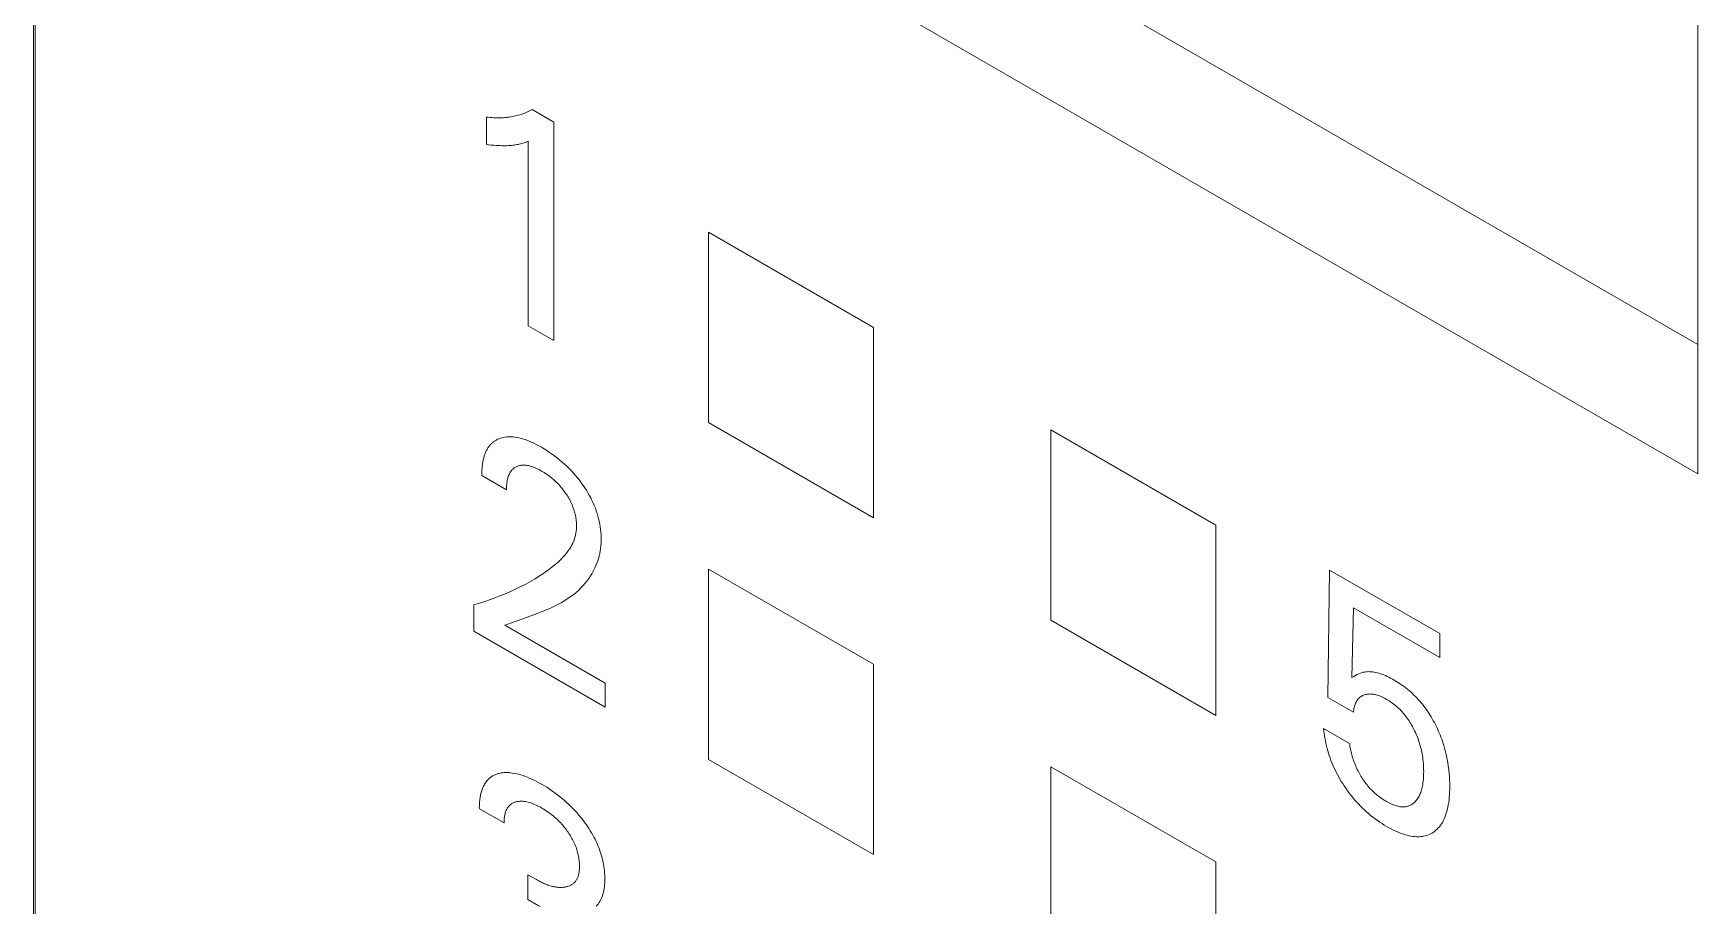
# Model space of a CAD drawing. Header units: inches. Extents: x 67248 to 85686, y -40174 to -31152.
# Drawn here: x 82492.6 to 82502.62, y -33424.01 to -33418.76 of the extents above; entities that cross this region are included whole.
import ezdxf

# ---------------------------------------------------------------- set-up
doc = ezdxf.new("R2010")
doc.units = ezdxf.units.IN
doc.header["$MEASUREMENT"] = 0

# ---------------------------------------------------------------- blocks, each defined once
blk = doc.blocks.new('ET200S')
at = {"lineweight": 0}
for p, q in [((97.9268, 18.8534), (97.9268, -46.6301)), ((97.9374, -46.5611), (97.9374, 18.9224)), ((107.2071, 0.0332), (107.2071, -39.1589)), ((99.2709, -33.8565), (107.2071, -38.4384)), ((107.2071, -39.1589), (99.0046, -34.4233)), ((100.4542, -37.323), (100.4542, -37.1702)), ((100.4636, -37.1713), (100.4542, -37.1702)), ((100.473, -37.1723), (100.4636, -37.1713)), ((100.4823, -37.1731), (100.473, -37.1723)), ((100.4916, -37.1737), (100.4823, -37.1731)), ((100.5008, -37.1741), (100.4916, -37.1737)), ((100.51, -37.1744), (100.5008, -37.1741)), ((100.519, -37.1745), (100.51, -37.1744)), ((100.5281, -37.1744), (100.519, -37.1745)), ((100.537, -37.1741), (100.5281, -37.1744)), ((100.5459, -37.1737), (100.537, -37.1741)), ((100.5547, -37.173), (100.5459, -37.1737)), ((100.5634, -37.1723), (100.5547, -37.173)), ((100.5721, -37.1713), (100.5634, -37.1723)), ((100.5807, -37.1702), (100.5721, -37.1713)), ((100.5892, -37.1689), (100.5807, -37.1702)), ((100.5976, -37.1674), (100.5892, -37.1689)), ((100.606, -37.1657), (100.5976, -37.1674)), ((100.6143, -37.1639), (100.606, -37.1657)), ((100.6225, -37.1619), (100.6143, -37.1639)), ((100.6306, -37.1598), (100.6225, -37.1619)), ((100.6388, -37.1574), (100.6306, -37.1598)), ((100.6469, -37.1549), (100.6388, -37.1574)), ((100.6548, -37.1522), (100.6469, -37.1549)), ((100.6627, -37.1493), (100.6548, -37.1522)), ((100.6706, -37.1463), (100.6627, -37.1493)), ((100.6783, -37.1431), (100.6706, -37.1463)), ((100.6859, -37.1397), (100.6783, -37.1431)), ((100.6935, -37.1361), (100.6859, -37.1397)), ((100.7009, -37.1324), (100.6935, -37.1361)), ((100.7083, -37.1285), (100.7009, -37.1324)), ((100.7083, -37.1285), (100.8286, -37.198)), ((100.8286, -37.198), (100.8286, -38.4158)), ((100.6752, -37.3093), (100.6865, -37.3052)), ((100.6865, -38.3338), (100.6865, -37.3052)), ((100.4542, -37.323), (100.4673, -37.3245)), ((100.4673, -37.3245), (100.4804, -37.3259)), ((100.4804, -37.3259), (100.4935, -37.3272)), ((100.4935, -37.3272), (100.5065, -37.3282)), ((100.5065, -37.3282), (100.5194, -37.329)), ((100.5194, -37.329), (100.5289, -37.3295)), ((100.5289, -37.3295), (100.5383, -37.3298)), ((100.5383, -37.3298), (100.5477, -37.3299)), ((100.5477, -37.3299), (100.557, -37.3299)), ((100.557, -37.3299), (100.5663, -37.3297)), ((100.5663, -37.3297), (100.5755, -37.3293)), ((100.5755, -37.3293), (100.5835, -37.3288)), ((100.5835, -37.3288), (100.5915, -37.3282)), ((100.5915, -37.3282), (100.5994, -37.3273)), ((100.5994, -37.3273), (100.6072, -37.3263)), ((100.6072, -37.3263), (100.6149, -37.3252)), ((100.6149, -37.3252), (100.6226, -37.3238)), ((100.6226, -37.3238), (100.6293, -37.3225)), ((100.6293, -37.3225), (100.6359, -37.321)), ((100.6359, -37.321), (100.6424, -37.3194)), ((100.6424, -37.3194), (100.6496, -37.3175)), ((100.6496, -37.3175), (100.6567, -37.3154)), ((100.6567, -37.3154), (100.6637, -37.3132)), ((100.6637, -37.3132), (100.6752, -37.3093)), ((102.6109, -38.3425), (101.6917, -37.8118)), ((101.6917, -37.8118), (101.6917, -38.8732)), ((100.8286, -38.4158), (100.6865, -38.3338)), ((102.6109, -39.404), (102.6109, -38.3425)), ((101.6917, -38.8732), (102.6109, -39.404)), ((100.4976, -38.9768), (100.4942, -38.9792)), ((100.5011, -38.9745), (100.4976, -38.9768)), ((100.5047, -38.9723), (100.5011, -38.9745)), ((100.5083, -38.9702), (100.5047, -38.9723)), ((100.5119, -38.9683), (100.5083, -38.9702)), ((100.5157, -38.9664), (100.5119, -38.9683)), ((100.5195, -38.9647), (100.5157, -38.9664)), ((100.5233, -38.9631), (100.5195, -38.9647)), ((100.5336, -38.9594), (100.5233, -38.9631)), ((100.5442, -38.9564), (100.5336, -38.9594)), ((100.5551, -38.9543), (100.5442, -38.9564)), ((100.5664, -38.9528), (100.5551, -38.9543)), ((100.5779, -38.9522), (100.5664, -38.9528)), ((100.5897, -38.9522), (100.5779, -38.9522)), ((100.6024, -38.953), (100.5897, -38.9522)), ((100.6153, -38.9547), (100.6024, -38.953)), ((100.6284, -38.957), (100.6153, -38.9547)), ((100.6417, -38.9601), (100.6284, -38.957)), ((100.6551, -38.9639), (100.6417, -38.9601)), ((100.6687, -38.9683), (100.6551, -38.9639)), ((100.6838, -38.9738), (100.6687, -38.9683)), ((100.6989, -38.9801), (100.6838, -38.9738)), ((104.5201, -39.4448), (103.6009, -38.914)), ((103.6009, -38.914), (103.6009, -39.9755)), ((100.4393, -39.0658), (100.4378, -39.0711)), ((100.4408, -39.0606), (100.4393, -39.0658)), ((100.4424, -39.0555), (100.4408, -39.0606)), ((100.4442, -39.0505), (100.4424, -39.0555)), ((100.446, -39.0456), (100.4442, -39.0505)), ((100.4479, -39.0408), (100.446, -39.0456)), ((100.45, -39.0361), (100.4479, -39.0408)), ((100.4521, -39.0316), (100.45, -39.0361)), ((100.4543, -39.0271), (100.4521, -39.0316)), ((100.4567, -39.0227), (100.4543, -39.0271)), ((100.4591, -39.0185), (100.4567, -39.0227)), ((100.4616, -39.0144), (100.4591, -39.0185)), ((100.4643, -39.0104), (100.4616, -39.0144)), ((100.467, -39.0065), (100.4643, -39.0104)), ((100.4699, -39.0028), (100.467, -39.0065)), ((100.4726, -38.9994), (100.4699, -39.0028)), ((100.4755, -38.9962), (100.4726, -38.9994)), ((100.4784, -38.9931), (100.4755, -38.9962)), ((100.4814, -38.9901), (100.4784, -38.9931)), ((100.4845, -38.9872), (100.4814, -38.9901)), ((100.4877, -38.9844), (100.4845, -38.9872)), ((100.4909, -38.9818), (100.4877, -38.9844)), ((100.4942, -38.9792), (100.4909, -38.9818)), ((100.7142, -38.987), (100.6989, -38.9801)), ((100.7295, -38.9946), (100.7142, -38.987)), ((100.7448, -39.0026), (100.7295, -38.9946)), ((100.7601, -39.0112), (100.7448, -39.0026)), ((100.7751, -39.0201), (100.7601, -39.0112)), ((100.79, -39.0294), (100.7751, -39.0201)), ((100.8049, -39.0391), (100.79, -39.0294)), ((100.8198, -39.0494), (100.8049, -39.0391)), ((100.8346, -39.0602), (100.8198, -39.0494)), ((100.8494, -39.0715), (100.8346, -39.0602)), ((100.4272, -39.1542), (100.4271, -39.161)), ((100.4271, -39.161), (100.4271, -39.1679)), ((100.4273, -39.1474), (100.4272, -39.1542)), ((100.4276, -39.1407), (100.4273, -39.1474)), ((100.428, -39.134), (100.4276, -39.1407)), ((100.4285, -39.1273), (100.428, -39.134)), ((100.4291, -39.1208), (100.4285, -39.1273)), ((100.4298, -39.1143), (100.4291, -39.1208)), ((100.4306, -39.1079), (100.4298, -39.1143)), ((100.4315, -39.1015), (100.4306, -39.1079)), ((100.4326, -39.0952), (100.4315, -39.1015)), ((100.4337, -39.0891), (100.4326, -39.0952)), ((100.435, -39.083), (100.4337, -39.0891)), ((100.4363, -39.077), (100.435, -39.083)), ((100.4378, -39.0711), (100.4363, -39.077)), ((100.579, -39.163), (100.5811, -39.1584)), ((100.5811, -39.1584), (100.5835, -39.154)), ((100.5835, -39.154), (100.5859, -39.1498)), ((100.5859, -39.1498), (100.5886, -39.1458)), ((100.5886, -39.1458), (100.5913, -39.142)), ((100.5913, -39.142), (100.5942, -39.1385)), ((100.5942, -39.1385), (100.5972, -39.1352)), ((100.5972, -39.1352), (100.6004, -39.1321)), ((100.6004, -39.1321), (100.6038, -39.1291)), ((100.6038, -39.1291), (100.6072, -39.1264)), ((100.6072, -39.1264), (100.6108, -39.1239)), ((100.6108, -39.1239), (100.6146, -39.1216)), ((100.6146, -39.1216), (100.6184, -39.1195)), ((100.6184, -39.1195), (100.6229, -39.1174)), ((100.6229, -39.1174), (100.6276, -39.1155)), ((100.6276, -39.1155), (100.6324, -39.1139)), ((100.6324, -39.1139), (100.6373, -39.1126)), ((100.6373, -39.1126), (100.6423, -39.1116)), ((100.6423, -39.1116), (100.6474, -39.1108)), ((100.6474, -39.1108), (100.6527, -39.1103)), ((100.6527, -39.1103), (100.6581, -39.1101)), ((100.6581, -39.1101), (100.6637, -39.1101)), ((100.6637, -39.1101), (100.6694, -39.1105)), ((100.6694, -39.1105), (100.6752, -39.1111)), ((100.6752, -39.1111), (100.6811, -39.1119)), ((100.6811, -39.1119), (100.6871, -39.1131)), ((100.6871, -39.1131), (100.6931, -39.1145)), ((100.6931, -39.1145), (100.6992, -39.1161)), ((100.6992, -39.1161), (100.7053, -39.118)), ((100.7053, -39.118), (100.7121, -39.1203)), ((100.7121, -39.1203), (100.7189, -39.1229)), ((100.7189, -39.1229), (100.7257, -39.1257)), ((100.7257, -39.1257), (100.7325, -39.1288)), ((100.7325, -39.1288), (100.7394, -39.1321)), ((100.7394, -39.1321), (100.7463, -39.1356)), ((100.7463, -39.1356), (100.7532, -39.1393)), ((100.7532, -39.1393), (100.7601, -39.1432)), ((100.7601, -39.1432), (100.7678, -39.1477)), ((100.7678, -39.1477), (100.7755, -39.1524)), ((100.7755, -39.1524), (100.7831, -39.1574)), ((100.7831, -39.1574), (100.7908, -39.1625)), ((100.7908, -39.1625), (100.7984, -39.168)), ((100.8626, -39.0821), (100.8494, -39.0715)), ((100.8757, -39.0932), (100.8626, -39.0821)), ((100.8888, -39.1047), (100.8757, -39.0932)), ((100.9016, -39.1168), (100.8888, -39.1047)), ((100.9143, -39.1292), (100.9016, -39.1168)), ((100.9268, -39.1422), (100.9143, -39.1292)), ((100.9384, -39.1548), (100.9268, -39.1422)), ((100.9497, -39.1678), (100.9384, -39.1548)), ((100.5647, -39.2473), (100.4271, -39.1679)), ((100.5647, -39.2396), (100.5649, -39.2319)), ((100.5647, -39.2473), (100.5647, -39.2396)), ((100.5649, -39.2319), (100.5654, -39.2243)), ((100.5654, -39.2243), (100.566, -39.2168)), ((100.566, -39.2168), (100.5668, -39.2094)), ((100.5668, -39.2094), (100.5679, -39.2023)), ((100.5679, -39.2023), (100.5692, -39.1952)), ((100.5692, -39.1952), (100.5706, -39.1884)), ((100.5706, -39.1884), (100.572, -39.183)), ((100.572, -39.183), (100.5735, -39.1778)), ((100.5735, -39.1778), (100.5752, -39.1727)), ((100.5752, -39.1727), (100.577, -39.1678)), ((100.577, -39.1678), (100.579, -39.163)), ((100.7984, -39.168), (100.806, -39.1736)), ((100.806, -39.1736), (100.8136, -39.1795)), ((100.8136, -39.1795), (100.8195, -39.1843)), ((100.8195, -39.1843), (100.8254, -39.1893)), ((100.8254, -39.1893), (100.8312, -39.1945)), ((100.8312, -39.1945), (100.8371, -39.1998)), ((100.8371, -39.1998), (100.8428, -39.2052)), ((100.8428, -39.2052), (100.8485, -39.2109)), ((100.8485, -39.2109), (100.8541, -39.2167)), ((100.8541, -39.2167), (100.8597, -39.2226)), ((100.8597, -39.2226), (100.8648, -39.2284)), ((100.8648, -39.2284), (100.8699, -39.2343)), ((100.8699, -39.2343), (100.8749, -39.2404)), ((100.8749, -39.2404), (100.8798, -39.2465)), ((100.8798, -39.2465), (100.8846, -39.2528)), ((100.8846, -39.2528), (100.8893, -39.2593)), ((100.9608, -39.1811), (100.9497, -39.1678)), ((100.9716, -39.1949), (100.9608, -39.1811)), ((100.9821, -39.209), (100.9716, -39.1949)), ((100.9924, -39.2235), (100.9821, -39.209)), ((101.0014, -39.2369), (100.9924, -39.2235)), ((101.0102, -39.2505), (101.0014, -39.2369)), ((101.0186, -39.2644), (101.0102, -39.2505)), ((100.8893, -39.2593), (100.8939, -39.2658)), ((100.8939, -39.2658), (100.8984, -39.2725)), ((100.8984, -39.2725), (100.9025, -39.2787)), ((100.9025, -39.2787), (100.9064, -39.285)), ((100.9064, -39.285), (100.9102, -39.2914)), ((100.9102, -39.2914), (100.9139, -39.2979)), ((100.9139, -39.2979), (100.9174, -39.3044)), ((100.9174, -39.3044), (100.9209, -39.311)), ((100.9209, -39.311), (100.9241, -39.3176)), ((100.9241, -39.3176), (100.9272, -39.3243)), ((100.9272, -39.3243), (100.9302, -39.331)), ((100.9302, -39.331), (100.933, -39.3378)), ((100.933, -39.3378), (100.9356, -39.3446)), ((100.9356, -39.3446), (100.938, -39.3514)), ((101.0267, -39.2785), (101.0186, -39.2644)), ((101.0343, -39.2927), (101.0267, -39.2785)), ((101.0416, -39.3072), (101.0343, -39.2927)), ((101.0484, -39.3217), (101.0416, -39.3072)), ((101.0546, -39.3362), (101.0484, -39.3217)), ((101.0603, -39.3507), (101.0546, -39.3362)), ((100.938, -39.3514), (100.9403, -39.3582)), ((100.9403, -39.3582), (100.9424, -39.365)), ((100.9424, -39.365), (100.9443, -39.3718)), ((100.9443, -39.3718), (100.9461, -39.3786)), ((100.9461, -39.3786), (100.9477, -39.3854)), ((100.9477, -39.3854), (100.9492, -39.3921)), ((100.9492, -39.3921), (100.9507, -39.3995)), ((100.9507, -39.3995), (100.9519, -39.4068)), ((100.9519, -39.4068), (100.953, -39.414)), ((100.953, -39.414), (100.9539, -39.4212)), ((100.9539, -39.4212), (100.9546, -39.4283)), ((100.9546, -39.4283), (100.9551, -39.4353)), ((100.9551, -39.4353), (100.9555, -39.4422)), ((101.0656, -39.3652), (101.0603, -39.3507)), ((101.0704, -39.3798), (101.0656, -39.3652)), ((101.0747, -39.3944), (101.0704, -39.3798)), ((101.0785, -39.4089), (101.0747, -39.3944)), ((101.0819, -39.4233), (101.0785, -39.4089)), ((101.0851, -39.4389), (101.0819, -39.4233)), ((101.0877, -39.4543), (101.0851, -39.4389)), ((100.9415, -39.5281), (100.9379, -39.5372)), ((100.9448, -39.5188), (100.9415, -39.5281)), ((100.9477, -39.5091), (100.9448, -39.5188)), ((100.9502, -39.4991), (100.9477, -39.5091)), ((100.9523, -39.4888), (100.9502, -39.4991)), ((100.9539, -39.4781), (100.9523, -39.4888)), ((100.955, -39.467), (100.9539, -39.4781)), ((100.9556, -39.4556), (100.955, -39.467)), ((100.9555, -39.4422), (100.9556, -39.449)), ((100.9556, -39.449), (100.9556, -39.4556)), ((101.0899, -39.4695), (101.0877, -39.4543)), ((101.0914, -39.4846), (101.0899, -39.4695)), ((101.0925, -39.4994), (101.0914, -39.4846)), ((101.0931, -39.5139), (101.0925, -39.4994)), ((101.0926, -39.5441), (101.0931, -39.5281)), ((101.0931, -39.5281), (101.0931, -39.5139)), ((104.5201, -40.5062), (104.5201, -39.4448)), ((100.8813, -39.6224), (100.872, -39.6321)), ((100.8904, -39.6123), (100.8813, -39.6224)), ((100.8991, -39.6018), (100.8904, -39.6123)), ((100.9074, -39.5908), (100.8991, -39.6018)), ((100.9154, -39.5793), (100.9074, -39.5908)), ((100.9228, -39.5672), (100.9154, -39.5793)), ((100.9298, -39.5544), (100.9228, -39.5672)), ((100.934, -39.5459), (100.9298, -39.5544)), ((100.9379, -39.5372), (100.934, -39.5459)), ((101.0777, -39.6316), (101.0814, -39.6179)), ((101.0814, -39.6179), (101.0847, -39.6039)), ((101.0847, -39.6039), (101.0875, -39.5895)), ((101.0875, -39.5895), (101.0898, -39.5748)), ((101.0898, -39.5748), (101.0915, -39.5596)), ((101.0915, -39.5596), (101.0926, -39.5441)), ((100.7812, -39.707), (100.7624, -39.7198)), ((100.7996, -39.6938), (100.7812, -39.707)), ((100.8177, -39.68), (100.7996, -39.6938)), ((100.8354, -39.6656), (100.8177, -39.68)), ((100.8527, -39.6505), (100.8354, -39.6656)), ((100.8624, -39.6414), (100.8527, -39.6505)), ((100.872, -39.6321), (100.8624, -39.6414)), ((101.0335, -39.7275), (101.0401, -39.7167)), ((101.0401, -39.7167), (101.0465, -39.7056)), ((101.0465, -39.7056), (101.0526, -39.6942)), ((101.0526, -39.6942), (101.0583, -39.6824)), ((101.0583, -39.6824), (101.0637, -39.6702)), ((101.0637, -39.6702), (101.0688, -39.6577)), ((101.0688, -39.6577), (101.0734, -39.6448)), ((101.0734, -39.6448), (101.0777, -39.6316)), ((102.6109, -40.2205), (101.6917, -39.6897)), ((101.6917, -39.6897), (101.6917, -40.7512)), ((105.1452, -40.4062), (105.1542, -39.6953)), ((105.1542, -39.6953), (105.7684, -40.0499)), ((100.6187, -39.8002), (100.5908, -39.8132)), ((100.6455, -39.787), (100.6187, -39.8002)), ((100.672, -39.7732), (100.6455, -39.787)), ((100.6982, -39.7588), (100.672, -39.7732)), ((100.724, -39.7438), (100.6982, -39.7588)), ((100.7433, -39.732), (100.724, -39.7438)), ((100.7624, -39.7198), (100.7433, -39.732)), ((100.9529, -39.8198), (100.9657, -39.8085)), ((100.9657, -39.8085), (100.9781, -39.7965)), ((100.9781, -39.7965), (100.9901, -39.784)), ((100.9901, -39.784), (101.0016, -39.7709)), ((101.0016, -39.7709), (101.0127, -39.7571)), ((101.0127, -39.7571), (101.0233, -39.7426)), ((101.0233, -39.7426), (101.0335, -39.7275)), ((100.4143, -39.8806), (100.3835, -39.8901)), ((100.3835, -40.0368), (100.3835, -39.8901)), ((100.4449, -39.8706), (100.4143, -39.8806)), ((100.4752, -39.8601), (100.4449, -39.8706)), ((100.5052, -39.849), (100.4752, -39.8601)), ((100.534, -39.8376), (100.5052, -39.849)), ((100.5626, -39.8257), (100.534, -39.8376)), ((100.5908, -39.8132), (100.5626, -39.8257)), ((100.8102, -39.9075), (100.8326, -39.8969)), ((100.8326, -39.8969), (100.8546, -39.8857)), ((100.8546, -39.8857), (100.8695, -39.8776)), ((100.8695, -39.8776), (100.8841, -39.8691)), ((100.8841, -39.8691), (100.8985, -39.8601)), ((100.8985, -39.8601), (100.9125, -39.8508)), ((100.9125, -39.8508), (100.9263, -39.841)), ((100.9263, -39.841), (100.9398, -39.8307)), ((100.9398, -39.8307), (100.9529, -39.8198)), ((100.5564, -40.0029), (100.5789, -39.9943)), ((100.5789, -39.9943), (100.6017, -39.9859)), ((100.6017, -39.9859), (100.6247, -39.9777)), ((100.6247, -39.9777), (100.6713, -39.9614)), ((100.6713, -39.9614), (100.6947, -39.9531)), ((100.6947, -39.9531), (100.718, -39.9446)), ((100.718, -39.9446), (100.7414, -39.9359)), ((100.7414, -39.9359), (100.7645, -39.9269)), ((100.7645, -39.9269), (100.7875, -39.9174)), ((100.7875, -39.9174), (100.8102, -39.9075)), ((103.6009, -39.9755), (104.5201, -40.5062)), ((105.2873, -39.9058), (105.279, -40.2951)), ((105.7684, -40.1836), (105.2873, -39.9058)), ((101.1149, -40.4591), (100.3835, -40.0368)), ((100.5564, -40.0029), (101.1149, -40.3254)), ((105.7684, -40.0499), (105.7684, -40.1836)), ((102.6109, -41.2819), (102.6109, -40.2205)), ((105.3181, -40.2733), (105.3086, -40.2778)), ((105.3266, -40.2698), (105.3181, -40.2733)), ((105.3354, -40.2669), (105.3266, -40.2698)), ((105.3422, -40.2651), (105.3354, -40.2669)), ((105.3493, -40.2637), (105.3422, -40.2651)), ((105.3565, -40.2627), (105.3493, -40.2637)), ((105.3638, -40.262), (105.3565, -40.2627)), ((105.3713, -40.2617), (105.3638, -40.262)), ((105.3789, -40.2618), (105.3713, -40.2617)), ((105.3867, -40.2623), (105.3789, -40.2618)), ((105.3949, -40.2632), (105.3867, -40.2623)), ((105.4033, -40.2644), (105.3949, -40.2632)), ((105.4117, -40.2661), (105.4033, -40.2644)), ((105.4203, -40.2681), (105.4117, -40.2661)), ((105.4289, -40.2704), (105.4203, -40.2681)), ((105.4376, -40.2731), (105.4289, -40.2704)), ((105.4463, -40.2762), (105.4376, -40.2731)), ((105.4559, -40.2798), (105.4463, -40.2762)), ((101.1149, -40.3254), (101.1149, -40.4591)), ((105.289, -40.2887), (105.279, -40.2951)), ((105.2993, -40.2827), (105.289, -40.2887)), ((105.3086, -40.2778), (105.2993, -40.2827)), ((105.4656, -40.2838), (105.4559, -40.2798)), ((105.4753, -40.2882), (105.4656, -40.2838)), ((105.485, -40.2928), (105.4753, -40.2882)), ((105.4948, -40.2978), (105.485, -40.2928)), ((105.5045, -40.303), (105.4948, -40.2978)), ((105.5143, -40.3086), (105.5045, -40.303)), ((105.5238, -40.3142), (105.5143, -40.3086)), ((105.5333, -40.32), (105.5238, -40.3142)), ((105.5428, -40.3261), (105.5333, -40.32)), ((105.5523, -40.3325), (105.5428, -40.3261)), ((105.5617, -40.3391), (105.5523, -40.3325)), ((105.5711, -40.346), (105.5617, -40.3391)), ((105.5805, -40.3532), (105.5711, -40.346)), ((105.5898, -40.3607), (105.5805, -40.3532)), ((105.5991, -40.3684), (105.5898, -40.3607)), ((105.6083, -40.3765), (105.5991, -40.3684)), ((105.2873, -40.4882), (105.1452, -40.4062)), ((105.2902, -40.4674), (105.2916, -40.4609)), ((105.2916, -40.4609), (105.2933, -40.4545)), ((105.2933, -40.4545), (105.2952, -40.4483)), ((105.2952, -40.4483), (105.2974, -40.4424)), ((105.2974, -40.4424), (105.2996, -40.437)), ((105.2996, -40.437), (105.3021, -40.4319)), ((105.3021, -40.4319), (105.3048, -40.427)), ((105.3048, -40.427), (105.3077, -40.4224)), ((105.3077, -40.4224), (105.3108, -40.418)), ((105.3108, -40.418), (105.3141, -40.4139)), ((105.3141, -40.4139), (105.3177, -40.4101)), ((105.3177, -40.4101), (105.3215, -40.4066)), ((105.3215, -40.4066), (105.3255, -40.4033)), ((105.3255, -40.4033), (105.3297, -40.4004)), ((105.3297, -40.4004), (105.3341, -40.3977)), ((105.3341, -40.3977), (105.3386, -40.3954)), ((105.3386, -40.3954), (105.3433, -40.3933)), ((105.3433, -40.3933), (105.3482, -40.3915)), ((105.3482, -40.3915), (105.353, -40.3899)), ((105.353, -40.3899), (105.358, -40.3887)), ((105.358, -40.3887), (105.363, -40.3877)), ((105.363, -40.3877), (105.3682, -40.3869)), ((105.3682, -40.3869), (105.3735, -40.3864)), ((105.3735, -40.3864), (105.3789, -40.3862)), ((105.3789, -40.3862), (105.3843, -40.3863)), ((105.3843, -40.3863), (105.39, -40.3867)), ((105.39, -40.3867), (105.3958, -40.3873)), ((105.3958, -40.3873), (105.4016, -40.3882)), ((105.4016, -40.3882), (105.4076, -40.3894)), ((105.4076, -40.3894), (105.4136, -40.3909)), ((105.4136, -40.3909), (105.4196, -40.3926)), ((105.4196, -40.3926), (105.4257, -40.3945)), ((105.4257, -40.3945), (105.4333, -40.3973)), ((105.4333, -40.3973), (105.4411, -40.4005)), ((105.4411, -40.4005), (105.4488, -40.4039)), ((105.4488, -40.4039), (105.4566, -40.4077)), ((105.4566, -40.4077), (105.4644, -40.4118)), ((105.4644, -40.4118), (105.4722, -40.4162)), ((105.4722, -40.4162), (105.4792, -40.4203)), ((105.4792, -40.4203), (105.4862, -40.4247)), ((105.4862, -40.4247), (105.4933, -40.4293)), ((105.4933, -40.4293), (105.5003, -40.4341)), ((105.5003, -40.4341), (105.5072, -40.4391)), ((105.5072, -40.4391), (105.5142, -40.4444)), ((105.5142, -40.4444), (105.521, -40.4499)), ((105.521, -40.4499), (105.5279, -40.4557)), ((105.5279, -40.4557), (105.5347, -40.4617)), ((105.5347, -40.4617), (105.5408, -40.4674)), ((105.6166, -40.3841), (105.6083, -40.3765)), ((105.6248, -40.3919), (105.6166, -40.3841)), ((105.6329, -40.4), (105.6248, -40.3919)), ((105.641, -40.4084), (105.6329, -40.4)), ((105.6489, -40.4169), (105.641, -40.4084)), ((105.6567, -40.4257), (105.6489, -40.4169)), ((105.6644, -40.4347), (105.6567, -40.4257)), ((105.672, -40.4439), (105.6644, -40.4347)), ((105.6794, -40.4533), (105.672, -40.4439)), ((105.6867, -40.4629), (105.6794, -40.4533)), ((105.2873, -40.4882), (105.288, -40.4811)), ((105.288, -40.4811), (105.289, -40.4742)), ((105.289, -40.4742), (105.2902, -40.4674)), ((105.5408, -40.4674), (105.5469, -40.4734)), ((105.5469, -40.4734), (105.5529, -40.4795)), ((105.5529, -40.4795), (105.5588, -40.4858)), ((105.5588, -40.4858), (105.5647, -40.4923)), ((105.5647, -40.4923), (105.5704, -40.499)), ((105.5704, -40.499), (105.576, -40.5059)), ((105.576, -40.5059), (105.5815, -40.513)), ((105.5815, -40.513), (105.5868, -40.5202)), ((105.5868, -40.5202), (105.5921, -40.5276)), ((105.5921, -40.5276), (105.5972, -40.5352)), ((105.5972, -40.5352), (105.6021, -40.543)), ((105.6021, -40.543), (105.6069, -40.5509)), ((105.6069, -40.5509), (105.6115, -40.5588)), ((105.6938, -40.4727), (105.6867, -40.4629)), ((105.7007, -40.4827), (105.6938, -40.4727)), ((105.7075, -40.4929), (105.7007, -40.4827)), ((105.7141, -40.5032), (105.7075, -40.4929)), ((105.7205, -40.5137), (105.7141, -40.5032)), ((105.7267, -40.5243), (105.7205, -40.5137)), ((105.7327, -40.535), (105.7267, -40.5243)), ((105.7385, -40.5458), (105.7327, -40.535)), ((105.7442, -40.5567), (105.7385, -40.5458)), ((105.1211, -40.579), (105.2662, -40.6627)), ((105.1211, -40.579), (105.1224, -40.5923)), ((105.1224, -40.5923), (105.1239, -40.6058)), ((105.1239, -40.6058), (105.1259, -40.6195)), ((105.1259, -40.6195), (105.1281, -40.6333)), ((105.1281, -40.6333), (105.1307, -40.6473)), ((105.1307, -40.6473), (105.1336, -40.6613)), ((105.6115, -40.5588), (105.616, -40.5669)), ((105.616, -40.5669), (105.6204, -40.5751)), ((105.6204, -40.5751), (105.6245, -40.5833)), ((105.6245, -40.5833), (105.6286, -40.5915)), ((105.6286, -40.5915), (105.6327, -40.6005)), ((105.6327, -40.6005), (105.6367, -40.6094)), ((105.6367, -40.6094), (105.6404, -40.6184)), ((105.6404, -40.6184), (105.644, -40.6274)), ((105.644, -40.6274), (105.6474, -40.6364)), ((105.6474, -40.6364), (105.6507, -40.6455)), ((105.6507, -40.6455), (105.6537, -40.6545)), ((105.7496, -40.5677), (105.7442, -40.5567)), ((105.7551, -40.5793), (105.7496, -40.5677)), ((105.7604, -40.591), (105.7551, -40.5793)), ((105.7654, -40.6028), (105.7604, -40.591)), ((105.7702, -40.6146), (105.7654, -40.6028)), ((105.7748, -40.6264), (105.7702, -40.6146)), ((105.7792, -40.6383), (105.7748, -40.6264)), ((105.7833, -40.6501), (105.7792, -40.6383)), ((105.1336, -40.6613), (105.1369, -40.6755)), ((105.1369, -40.6755), (105.1405, -40.6897)), ((105.1405, -40.6897), (105.1442, -40.703)), ((105.1442, -40.703), (105.1482, -40.7163)), ((105.1482, -40.7163), (105.1525, -40.7297)), ((105.1525, -40.7297), (105.1571, -40.743)), ((105.267, -40.6702), (105.2662, -40.6627)), ((105.268, -40.6778), (105.267, -40.6702)), ((105.2692, -40.6855), (105.268, -40.6778)), ((105.2706, -40.6933), (105.2692, -40.6855)), ((105.2722, -40.7012), (105.2706, -40.6933)), ((105.274, -40.7091), (105.2722, -40.7012)), ((105.2759, -40.7171), (105.274, -40.7091)), ((105.2781, -40.7252), (105.2759, -40.7171)), ((105.2804, -40.7333), (105.2781, -40.7252)), ((105.2829, -40.7414), (105.2804, -40.7333)), ((105.6537, -40.6545), (105.6565, -40.6635)), ((105.6565, -40.6635), (105.6593, -40.6731)), ((105.6593, -40.6731), (105.6619, -40.6826)), ((105.6619, -40.6826), (105.6643, -40.6921)), ((105.6643, -40.6921), (105.6665, -40.7016)), ((105.6665, -40.7016), (105.6685, -40.711)), ((105.6685, -40.711), (105.6703, -40.7203)), ((105.6703, -40.7203), (105.6719, -40.7297)), ((105.6719, -40.7297), (105.6733, -40.7389)), ((105.6733, -40.7389), (105.6749, -40.7505)), ((105.7872, -40.662), (105.7833, -40.6501)), ((105.7909, -40.6738), (105.7872, -40.662)), ((105.7951, -40.688), (105.7909, -40.6738)), ((105.7989, -40.7021), (105.7951, -40.688)), ((105.8024, -40.7162), (105.7989, -40.7021)), ((105.8056, -40.7303), (105.8024, -40.7162)), ((105.8086, -40.7442), (105.8056, -40.7303)), ((100.5101, -40.8331), (100.5054, -40.8348)), ((100.5148, -40.8316), (100.5101, -40.8331)), ((100.5196, -40.8302), (100.5148, -40.8316)), ((100.5249, -40.8288), (100.5196, -40.8302)), ((100.5303, -40.8276), (100.5249, -40.8288)), ((100.5358, -40.8266), (100.5303, -40.8276)), ((100.5413, -40.8258), (100.5358, -40.8266)), ((100.547, -40.8251), (100.5413, -40.8258)), ((100.5527, -40.8246), (100.547, -40.8251)), ((100.5584, -40.8243), (100.5527, -40.8246)), ((100.5642, -40.8242), (100.5584, -40.8243)), ((100.5701, -40.8242), (100.5642, -40.8242)), ((100.576, -40.8244), (100.5701, -40.8242)), ((100.582, -40.8248), (100.576, -40.8244)), ((100.5881, -40.8253), (100.582, -40.8248)), ((100.5993, -40.8268), (100.5881, -40.8253)), ((100.6107, -40.8287), (100.5993, -40.8268)), ((100.6222, -40.8312), (100.6107, -40.8287)), ((100.6338, -40.8341), (100.6222, -40.8312)), ((101.6917, -40.7512), (102.6109, -41.2819)), ((104.5201, -41.3227), (103.6009, -40.792)), ((103.6009, -40.792), (103.6009, -41.8534)), ((105.1571, -40.743), (105.162, -40.7564)), ((105.162, -40.7564), (105.1673, -40.7697)), ((105.1673, -40.7697), (105.1728, -40.7829)), ((105.1728, -40.7829), (105.1786, -40.7961)), ((105.1786, -40.7961), (105.1848, -40.8093)), ((105.1848, -40.8093), (105.1912, -40.8224)), ((105.1912, -40.8224), (105.198, -40.8354)), ((105.2856, -40.7496), (105.2829, -40.7414)), ((105.2884, -40.7578), (105.2856, -40.7496)), ((105.2915, -40.7659), (105.2884, -40.7578)), ((105.2946, -40.7741), (105.2915, -40.7659)), ((105.298, -40.7823), (105.2946, -40.7741)), ((105.3015, -40.7904), (105.298, -40.7823)), ((105.3051, -40.7985), (105.3015, -40.7904)), ((105.3088, -40.8063), (105.3051, -40.7985)), ((105.3127, -40.8141), (105.3088, -40.8063)), ((105.3166, -40.8218), (105.3127, -40.8141)), ((105.3208, -40.8294), (105.3166, -40.8218)), ((105.325, -40.837), (105.3208, -40.8294)), ((105.6749, -40.7505), (105.6762, -40.762)), ((105.6762, -40.762), (105.6772, -40.7733)), ((105.6772, -40.7733), (105.678, -40.7846)), ((105.678, -40.7846), (105.6785, -40.7957)), ((105.6785, -40.7957), (105.6788, -40.8067)), ((105.6788, -40.8291), (105.6785, -40.8404)), ((105.6788, -40.8067), (105.6789, -40.8176)), ((105.6789, -40.8176), (105.6788, -40.8291)), ((105.8112, -40.7581), (105.8086, -40.7442)), ((105.8136, -40.7719), (105.8112, -40.7581)), ((105.8157, -40.7856), (105.8136, -40.7719)), ((105.8189, -40.8098), (105.8157, -40.7856)), ((105.8208, -40.8289), (105.8189, -40.8098)), ((105.8222, -40.8478), (105.8208, -40.8289)), ((100.4271, -40.9242), (100.4254, -40.9297)), ((100.4289, -40.9187), (100.4271, -40.9242)), ((100.4309, -40.9134), (100.4289, -40.9187)), ((100.433, -40.9083), (100.4309, -40.9134)), ((100.4352, -40.9032), (100.433, -40.9083)), ((100.4376, -40.8983), (100.4352, -40.9032)), ((100.44, -40.8936), (100.4376, -40.8983)), ((100.4426, -40.8889), (100.44, -40.8936)), ((100.4453, -40.8845), (100.4426, -40.8889)), ((100.4481, -40.8801), (100.4453, -40.8845)), ((100.4511, -40.876), (100.4481, -40.8801)), ((100.4542, -40.872), (100.4511, -40.876)), ((100.4574, -40.8681), (100.4542, -40.872)), ((100.4607, -40.8644), (100.4574, -40.8681)), ((100.4642, -40.8609), (100.4607, -40.8644)), ((100.4678, -40.8575), (100.4642, -40.8609)), ((100.4716, -40.8543), (100.4678, -40.8575)), ((100.4755, -40.8513), (100.4716, -40.8543)), ((100.4794, -40.8485), (100.4755, -40.8513)), ((100.4835, -40.8458), (100.4794, -40.8485)), ((100.4877, -40.8433), (100.4835, -40.8458)), ((100.492, -40.8409), (100.4877, -40.8433)), ((100.4964, -40.8387), (100.492, -40.8409)), ((100.5009, -40.8367), (100.4964, -40.8387)), ((100.5054, -40.8348), (100.5009, -40.8367)), ((100.6456, -40.8375), (100.6338, -40.8341)), ((100.6574, -40.8413), (100.6456, -40.8375)), ((100.6692, -40.8456), (100.6574, -40.8413)), ((100.6826, -40.8508), (100.6692, -40.8456)), ((100.6959, -40.8565), (100.6826, -40.8508)), ((100.7093, -40.8626), (100.6959, -40.8565)), ((100.7227, -40.8691), (100.7093, -40.8626)), ((100.7362, -40.876), (100.7227, -40.8691)), ((100.7496, -40.8833), (100.7362, -40.876)), ((100.7631, -40.8909), (100.7496, -40.8833)), ((100.7762, -40.8986), (100.7631, -40.8909)), ((100.7892, -40.9066), (100.7762, -40.8986)), ((100.8022, -40.9149), (100.7892, -40.9066)), ((100.8152, -40.9236), (100.8022, -40.9149)), ((100.8281, -40.9327), (100.8152, -40.9236)), ((105.198, -40.8354), (105.205, -40.8483)), ((105.205, -40.8483), (105.2122, -40.861)), ((105.2122, -40.861), (105.2197, -40.8736)), ((105.2197, -40.8736), (105.2275, -40.8861)), ((105.2275, -40.8861), (105.2354, -40.8984)), ((105.2354, -40.8984), (105.2445, -40.9119)), ((105.2445, -40.9119), (105.2539, -40.9252)), ((105.2539, -40.9252), (105.2634, -40.9382)), ((105.3293, -40.8444), (105.325, -40.837)), ((105.3338, -40.8518), (105.3293, -40.8444)), ((105.3384, -40.8591), (105.3338, -40.8518)), ((105.3432, -40.8662), (105.3384, -40.8591)), ((105.348, -40.8732), (105.3432, -40.8662)), ((105.3529, -40.8801), (105.348, -40.8732)), ((105.358, -40.8869), (105.3529, -40.8801)), ((105.3632, -40.8934), (105.358, -40.8869)), ((105.3684, -40.8999), (105.3632, -40.8934)), ((105.3738, -40.9061), (105.3684, -40.8999)), ((105.3795, -40.9125), (105.3738, -40.9061)), ((105.3853, -40.9186), (105.3795, -40.9125)), ((105.3911, -40.9245), (105.3853, -40.9186)), ((105.3971, -40.9303), (105.3911, -40.9245)), ((105.6667, -40.9206), (105.6645, -40.9276)), ((105.6686, -40.9133), (105.6667, -40.9206)), ((105.6704, -40.9059), (105.6686, -40.9133)), ((105.672, -40.8984), (105.6704, -40.9059)), ((105.6734, -40.8907), (105.672, -40.8984)), ((105.6748, -40.8814), (105.6734, -40.8907)), ((105.676, -40.872), (105.6748, -40.8814)), ((105.677, -40.8624), (105.676, -40.872)), ((105.6779, -40.8515), (105.677, -40.8624)), ((105.6785, -40.8404), (105.6779, -40.8515)), ((105.8233, -40.8664), (105.8222, -40.8478)), ((105.8238, -40.8849), (105.8233, -40.8664)), ((105.8234, -40.9329), (105.8238, -40.9181)), ((105.824, -40.9031), (105.8238, -40.8849)), ((105.8238, -40.9181), (105.824, -40.9031)), ((100.4136, -41.0121), (100.4135, -41.019)), ((100.4138, -41.0053), (100.4136, -41.0121)), ((100.4141, -40.9986), (100.4138, -41.0053)), ((100.4145, -40.9919), (100.4141, -40.9986)), ((100.415, -40.9853), (100.4145, -40.9919)), ((100.4157, -40.9787), (100.415, -40.9853)), ((100.4164, -40.9723), (100.4157, -40.9787)), ((100.4174, -40.9659), (100.4164, -40.9723)), ((100.4184, -40.9596), (100.4174, -40.9659)), ((100.4195, -40.9534), (100.4184, -40.9596)), ((100.4208, -40.9473), (100.4195, -40.9534)), ((100.4222, -40.9414), (100.4208, -40.9473)), ((100.4237, -40.9355), (100.4222, -40.9414)), ((100.4254, -40.9297), (100.4237, -40.9355)), ((100.5711, -41.0204), (100.5738, -41.0164)), ((100.5738, -41.0164), (100.5768, -41.0127)), ((100.5768, -41.0127), (100.5799, -41.0093)), ((100.5799, -41.0093), (100.5833, -41.0059)), ((100.5833, -41.0059), (100.5868, -41.0029)), ((100.5868, -41.0029), (100.5905, -41.0001)), ((100.5905, -41.0001), (100.5944, -40.9975)), ((100.5944, -40.9975), (100.5984, -40.9952)), ((100.5984, -40.9952), (100.6026, -40.9931)), ((100.6026, -40.9931), (100.6069, -40.9912)), ((100.6069, -40.9912), (100.6113, -40.9896)), ((100.6113, -40.9896), (100.6158, -40.9881)), ((100.6158, -40.9881), (100.6214, -40.9867)), ((100.6214, -40.9867), (100.6272, -40.9855)), ((100.6272, -40.9855), (100.6331, -40.9847)), ((100.6331, -40.9847), (100.6391, -40.9842)), ((100.6391, -40.9842), (100.6452, -40.9839)), ((100.6452, -40.9839), (100.6514, -40.984)), ((100.6514, -40.984), (100.6577, -40.9844)), ((100.6577, -40.9844), (100.6644, -40.9851)), ((100.6644, -40.9851), (100.6713, -40.9861)), ((100.6713, -40.9861), (100.6781, -40.9875)), ((100.6781, -40.9875), (100.6851, -40.9891)), ((100.6851, -40.9891), (100.6921, -40.991)), ((100.6921, -40.991), (100.6992, -40.9932)), ((100.6992, -40.9932), (100.7063, -40.9957)), ((100.7063, -40.9957), (100.7142, -40.9986)), ((100.7142, -40.9986), (100.722, -41.0019)), ((100.722, -41.0019), (100.7299, -41.0054)), ((100.7299, -41.0054), (100.7378, -41.0092)), ((100.7378, -41.0092), (100.7457, -41.0133)), ((100.7457, -41.0133), (100.7537, -41.0175)), ((100.7537, -41.0175), (100.7616, -41.022)), ((100.841, -40.942), (100.8281, -40.9327)), ((100.8539, -40.9518), (100.841, -40.942)), ((100.8656, -40.9611), (100.8539, -40.9518)), ((100.8772, -40.9706), (100.8656, -40.9611)), ((100.8887, -40.9805), (100.8772, -40.9706)), ((100.9002, -40.9907), (100.8887, -40.9805)), ((100.9115, -41.0013), (100.9002, -40.9907)), ((100.9227, -41.0122), (100.9115, -41.0013)), ((100.9338, -41.0234), (100.9227, -41.0122)), ((105.2634, -40.9382), (105.2732, -40.951)), ((105.2732, -40.951), (105.2832, -40.9635)), ((105.2832, -40.9635), (105.2934, -40.9757)), ((105.2934, -40.9757), (105.3038, -40.9875)), ((105.3038, -40.9875), (105.3147, -40.9994)), ((105.3147, -40.9994), (105.3257, -41.0109)), ((105.3257, -41.0109), (105.3369, -41.022)), ((105.4031, -40.9359), (105.3971, -40.9303)), ((105.4092, -40.9412), (105.4031, -40.9359)), ((105.4154, -40.9464), (105.4092, -40.9412)), ((105.4216, -40.9515), (105.4154, -40.9464)), ((105.4278, -40.9563), (105.4216, -40.9515)), ((105.4341, -40.961), (105.4278, -40.9563)), ((105.4404, -40.9655), (105.4341, -40.961)), ((105.4468, -40.9699), (105.4404, -40.9655)), ((105.4531, -40.974), (105.4468, -40.9699)), ((105.4595, -40.9781), (105.4531, -40.974)), ((105.4658, -40.9819), (105.4595, -40.9781)), ((105.4722, -40.9856), (105.4658, -40.9819)), ((105.4793, -40.9896), (105.4722, -40.9856)), ((105.4864, -40.9933), (105.4793, -40.9896)), ((105.4935, -40.9968), (105.4864, -40.9933)), ((105.5005, -41.0001), (105.4935, -40.9968)), ((105.5075, -41.0031), (105.5005, -41.0001)), ((105.5145, -41.0058), (105.5075, -41.0031)), ((105.5214, -41.0083), (105.5145, -41.0058)), ((105.5283, -41.0104), (105.5214, -41.0083)), ((105.5351, -41.0122), (105.5283, -41.0104)), ((105.5407, -41.0134), (105.5351, -41.0122)), ((105.5462, -41.0144), (105.5407, -41.0134)), ((105.5516, -41.0151), (105.5462, -41.0144)), ((105.557, -41.0156), (105.5516, -41.0151)), ((105.5623, -41.0158), (105.557, -41.0156)), ((105.5676, -41.0158), (105.5623, -41.0158)), ((105.5727, -41.0156), (105.5676, -41.0158)), ((105.5777, -41.015), (105.5727, -41.0156)), ((105.5827, -41.0142), (105.5777, -41.015)), ((105.5875, -41.0132), (105.5827, -41.0142)), ((105.5922, -41.0118), (105.5875, -41.0132)), ((105.5969, -41.0102), (105.5922, -41.0118)), ((105.6014, -41.0083), (105.5969, -41.0102)), ((105.6058, -41.0062), (105.6014, -41.0083)), ((105.61, -41.0038), (105.6058, -41.0062)), ((105.6141, -41.0012), (105.61, -41.0038)), ((105.6181, -40.9984), (105.6141, -41.0012)), ((105.622, -40.9953), (105.6181, -40.9984)), ((105.6257, -40.9921), (105.622, -40.9953)), ((105.6293, -40.9886), (105.6257, -40.9921)), ((105.6334, -40.9843), (105.6293, -40.9886)), ((105.6373, -40.9798), (105.6334, -40.9843)), ((105.641, -40.975), (105.6373, -40.9798)), ((105.6446, -40.9699), (105.641, -40.975)), ((105.6479, -40.9647), (105.6446, -40.9699)), ((105.6511, -40.9592), (105.6479, -40.9647)), ((105.6541, -40.9535), (105.6511, -40.9592)), ((105.6569, -40.9477), (105.6541, -40.9535)), ((105.6596, -40.9412), (105.6569, -40.9477)), ((105.6622, -40.9345), (105.6596, -40.9412)), ((105.6645, -40.9276), (105.6622, -40.9345)), ((105.8112, -41.0288), (105.8138, -41.017)), ((105.8138, -41.017), (105.8163, -41.0037)), ((105.8163, -41.0037), (105.8184, -40.9901)), ((105.8184, -40.9901), (105.8202, -40.9761)), ((105.8202, -40.9761), (105.8216, -40.962)), ((105.8216, -40.962), (105.8227, -40.9476)), ((105.8227, -40.9476), (105.8234, -40.9329)), ((100.4135, -41.019), (100.4136, -41.0259)), ((100.5511, -41.1053), (100.4136, -41.0259)), ((100.5511, -41.0985), (100.5513, -41.0917)), ((100.5511, -41.1053), (100.5511, -41.0985)), ((100.5513, -41.0917), (100.5517, -41.0851)), ((100.5517, -41.0851), (100.5523, -41.0786)), ((100.5523, -41.0786), (100.5531, -41.0722)), ((100.5531, -41.0722), (100.5541, -41.066)), ((100.5541, -41.066), (100.5553, -41.0599)), ((100.5553, -41.0599), (100.5567, -41.054)), ((100.5567, -41.054), (100.5583, -41.0483)), ((100.5583, -41.0483), (100.56, -41.0432)), ((100.56, -41.0432), (100.5619, -41.0382)), ((100.5619, -41.0382), (100.5639, -41.0335)), ((100.5639, -41.0335), (100.5661, -41.0289)), ((100.5661, -41.0289), (100.5685, -41.0245)), ((100.5685, -41.0245), (100.5711, -41.0204)), ((100.7616, -41.022), (100.7697, -41.0268)), ((100.7697, -41.0268), (100.7778, -41.0318)), ((100.7778, -41.0318), (100.7859, -41.037)), ((100.7859, -41.037), (100.794, -41.0424)), ((100.794, -41.0424), (100.8021, -41.0481)), ((100.8021, -41.0481), (100.8101, -41.054)), ((100.8101, -41.054), (100.8181, -41.0602)), ((100.8181, -41.0602), (100.8253, -41.066)), ((100.8253, -41.066), (100.8324, -41.072)), ((100.8324, -41.072), (100.8395, -41.0782)), ((100.8395, -41.0782), (100.8466, -41.0847)), ((100.8466, -41.0847), (100.8535, -41.0913)), ((100.8535, -41.0913), (100.8604, -41.0982)), ((100.8604, -41.0982), (100.8672, -41.1053)), ((100.8672, -41.1053), (100.8727, -41.1113)), ((100.8727, -41.1113), (100.8782, -41.1175)), ((100.9442, -41.0343), (100.9338, -41.0234)), ((100.9544, -41.0455), (100.9442, -41.0343)), ((100.9645, -41.057), (100.9544, -41.0455)), ((100.9744, -41.0688), (100.9645, -41.057)), ((100.9841, -41.0808), (100.9744, -41.0688)), ((100.9936, -41.0932), (100.9841, -41.0808)), ((101.0029, -41.1057), (100.9936, -41.0932)), ((101.0106, -41.1165), (101.0029, -41.1057)), ((105.3369, -41.022), (105.3482, -41.0328)), ((105.3482, -41.0328), (105.3596, -41.0432)), ((105.3596, -41.0432), (105.3711, -41.0532)), ((105.3711, -41.0532), (105.3827, -41.0629)), ((105.3827, -41.0629), (105.3954, -41.0729)), ((105.3954, -41.0729), (105.4081, -41.0825)), ((105.4081, -41.0825), (105.4208, -41.0917)), ((105.4208, -41.0917), (105.4336, -41.1005)), ((105.4336, -41.1005), (105.4465, -41.1089)), ((105.4465, -41.1089), (105.4593, -41.1169)), ((105.7725, -41.1184), (105.778, -41.1103)), ((105.778, -41.1103), (105.7832, -41.1018)), ((105.7832, -41.1018), (105.7883, -41.0925)), ((105.7883, -41.0925), (105.793, -41.0828)), ((105.793, -41.0828), (105.7974, -41.0727)), ((105.7974, -41.0727), (105.8014, -41.0622)), ((105.8014, -41.0622), (105.805, -41.0514)), ((105.805, -41.0514), (105.8083, -41.0402)), ((105.8083, -41.0402), (105.8112, -41.0288)), ((100.8782, -41.1175), (100.8835, -41.1238)), ((100.8835, -41.1238), (100.8888, -41.1303)), ((100.8888, -41.1303), (100.894, -41.1369)), ((100.894, -41.1369), (100.8991, -41.1436)), ((100.8991, -41.1436), (100.9041, -41.1504)), ((100.9041, -41.1504), (100.909, -41.1574)), ((100.909, -41.1574), (100.9134, -41.164)), ((100.9134, -41.164), (100.9177, -41.1706)), ((100.9177, -41.1706), (100.9219, -41.1774)), ((100.9219, -41.1774), (100.926, -41.1842)), ((100.926, -41.1842), (100.9299, -41.1911)), ((100.9299, -41.1911), (100.9337, -41.198)), ((100.9337, -41.198), (100.9373, -41.2051)), ((101.0181, -41.1274), (101.0106, -41.1165)), ((101.0254, -41.1385), (101.0181, -41.1274)), ((101.0324, -41.1497), (101.0254, -41.1385)), ((101.0393, -41.1611), (101.0324, -41.1497)), ((101.046, -41.1726), (101.0393, -41.1611)), ((101.0524, -41.1843), (101.046, -41.1726)), ((101.0585, -41.196), (101.0524, -41.1843)), ((101.0643, -41.2079), (101.0585, -41.196)), ((105.4593, -41.1169), (105.4722, -41.1245)), ((105.4722, -41.1245), (105.4851, -41.1318)), ((105.4851, -41.1318), (105.498, -41.1387)), ((105.498, -41.1387), (105.5109, -41.1452)), ((105.5109, -41.1452), (105.5238, -41.1512)), ((105.5238, -41.1512), (105.5366, -41.1568)), ((105.5366, -41.1568), (105.5493, -41.1619)), ((105.5493, -41.1619), (105.562, -41.1665)), ((105.562, -41.1665), (105.5746, -41.1706)), ((105.5746, -41.1706), (105.5859, -41.1738)), ((105.5859, -41.1738), (105.5971, -41.1764)), ((105.5971, -41.1764), (105.6082, -41.1786)), ((105.6082, -41.1786), (105.6192, -41.1803)), ((105.6192, -41.1803), (105.63, -41.1815)), ((105.63, -41.1815), (105.6406, -41.1821)), ((105.6406, -41.1821), (105.6511, -41.1821)), ((105.6511, -41.1821), (105.6613, -41.1816)), ((105.6613, -41.1816), (105.67, -41.1806)), ((105.67, -41.1806), (105.6785, -41.1792)), ((105.6785, -41.1792), (105.6868, -41.1774)), ((105.6868, -41.1774), (105.6949, -41.1751)), ((105.6949, -41.1751), (105.7028, -41.1725)), ((105.7028, -41.1725), (105.7106, -41.1693)), ((105.7106, -41.1693), (105.718, -41.1658)), ((105.718, -41.1658), (105.7253, -41.1618)), ((105.7253, -41.1618), (105.7323, -41.1575)), ((105.7323, -41.1575), (105.7398, -41.1521)), ((105.7398, -41.1521), (105.747, -41.1463)), ((105.747, -41.1463), (105.7538, -41.14)), ((105.7538, -41.14), (105.7604, -41.1332)), ((105.7604, -41.1332), (105.7666, -41.126)), ((105.7666, -41.126), (105.7725, -41.1184)), ((100.9373, -41.2051), (100.9408, -41.2122)), ((100.9408, -41.2122), (100.944, -41.2193)), ((100.944, -41.2193), (100.9471, -41.2264)), ((100.9471, -41.2264), (100.95, -41.2336)), ((100.95, -41.2336), (100.9527, -41.2407)), ((100.9527, -41.2407), (100.9552, -41.2479)), ((100.9552, -41.2479), (100.9575, -41.2551)), ((100.9575, -41.2551), (100.9597, -41.2622)), ((100.9597, -41.2622), (100.9617, -41.2694)), ((100.9617, -41.2694), (100.9635, -41.2765)), ((100.9635, -41.2765), (100.9651, -41.2835)), ((100.9651, -41.2835), (100.9667, -41.2912)), ((100.9667, -41.2912), (100.968, -41.2989)), ((101.0696, -41.2193), (101.0643, -41.2079)), ((101.0746, -41.2308), (101.0696, -41.2193)), ((101.0793, -41.2423), (101.0746, -41.2308)), ((101.0837, -41.2538), (101.0793, -41.2423)), ((101.0878, -41.2654), (101.0837, -41.2538)), ((101.0916, -41.2769), (101.0878, -41.2654)), ((101.0951, -41.2884), (101.0916, -41.2769)), ((101.0983, -41.2999), (101.0951, -41.2884)), ((100.9681, -41.3894), (100.9671, -41.3939)), ((100.968, -41.2989), (100.9692, -41.3064)), ((100.969, -41.3848), (100.9681, -41.3894)), ((100.9698, -41.3801), (100.969, -41.3848)), ((100.9692, -41.3064), (100.9702, -41.3139)), ((100.9705, -41.3753), (100.9698, -41.3801)), ((100.9702, -41.3139), (100.9709, -41.3213)), ((100.971, -41.3704), (100.9705, -41.3753)), ((100.9709, -41.3213), (100.9715, -41.3287)), ((100.9715, -41.3654), (100.971, -41.3704)), ((100.9715, -41.3287), (100.9719, -41.3359)), ((100.9718, -41.3604), (100.9715, -41.3654)), ((100.972, -41.3553), (100.9718, -41.3604)), ((100.9719, -41.3359), (100.9721, -41.343)), ((100.9721, -41.3501), (100.972, -41.3553)), ((100.9721, -41.343), (100.9721, -41.3501)), ((101.1011, -41.3114), (101.0983, -41.2999)), ((101.1038, -41.3235), (101.1011, -41.3114)), ((101.1062, -41.3355), (101.1038, -41.3235)), ((101.1082, -41.3473), (101.1062, -41.3355)), ((101.1098, -41.3591), (101.1082, -41.3473)), ((101.1111, -41.3708), (101.1098, -41.3591)), ((101.1122, -41.3823), (101.1111, -41.3708)), ((101.1129, -41.3937), (101.1122, -41.3823)), ((104.5201, -42.3842), (104.5201, -41.3227)), ((100.6842, -41.3939), (100.7316, -41.4213)), ((100.6842, -41.5311), (100.6842, -41.3939)), ((100.738, -41.425), (100.7316, -41.4213)), ((100.7445, -41.4285), (100.738, -41.425)), ((100.751, -41.4319), (100.7445, -41.4285)), ((100.7575, -41.4352), (100.751, -41.4319)), ((100.764, -41.4383), (100.7575, -41.4352)), ((100.7705, -41.4413), (100.764, -41.4383)), ((100.7769, -41.4441), (100.7705, -41.4413)), ((100.7834, -41.4467), (100.7769, -41.4441)), ((100.7898, -41.4492), (100.7834, -41.4467)), ((100.7958, -41.4514), (100.7898, -41.4492)), ((100.8019, -41.4534), (100.7958, -41.4514)), ((100.8079, -41.4553), (100.8019, -41.4534)), ((100.8138, -41.457), (100.8079, -41.4553)), ((100.8198, -41.4585), (100.8138, -41.457)), ((100.8257, -41.4599), (100.8198, -41.4585)), ((100.8316, -41.4611), (100.8257, -41.4599)), ((100.8374, -41.4621), (100.8316, -41.4611)), ((100.8431, -41.4629), (100.8374, -41.4621)), ((100.8488, -41.4636), (100.8431, -41.4629)), ((100.8543, -41.4641), (100.8488, -41.4636)), ((100.8599, -41.4644), (100.8543, -41.4641)), ((100.8653, -41.4645), (100.8599, -41.4644)), ((100.8707, -41.4645), (100.8653, -41.4645)), ((100.8761, -41.4642), (100.8707, -41.4645)), ((100.8813, -41.4638), (100.8761, -41.4642)), ((100.8865, -41.4633), (100.8813, -41.4638)), ((100.8917, -41.4625), (100.8865, -41.4633)), ((100.8958, -41.4617), (100.8917, -41.4625)), ((100.8998, -41.4609), (100.8958, -41.4617)), ((100.9038, -41.4598), (100.8998, -41.4609)), ((100.9078, -41.4587), (100.9038, -41.4598)), ((100.9116, -41.4574), (100.9078, -41.4587)), ((100.9154, -41.456), (100.9116, -41.4574)), ((100.9192, -41.4544), (100.9154, -41.456)), ((100.9228, -41.4527), (100.9192, -41.4544)), ((100.9263, -41.4508), (100.9228, -41.4527)), ((100.9298, -41.4487), (100.9263, -41.4508)), ((100.9331, -41.4464), (100.9298, -41.4487)), ((100.9364, -41.444), (100.9331, -41.4464)), ((100.9392, -41.4417), (100.9364, -41.444)), ((100.9419, -41.4392), (100.9392, -41.4417)), ((100.9446, -41.4366), (100.9419, -41.4392)), ((100.9471, -41.4338), (100.9446, -41.4366)), ((100.9495, -41.4309), (100.9471, -41.4338)), ((100.9518, -41.4278), (100.9495, -41.4309)), ((100.954, -41.4246), (100.9518, -41.4278)), ((100.9561, -41.4213), (100.954, -41.4246)), ((100.9581, -41.4178), (100.9561, -41.4213)), ((100.9599, -41.4142), (100.9581, -41.4178)), ((100.9616, -41.4104), (100.9599, -41.4142)), ((100.9632, -41.4066), (100.9616, -41.4104)), ((100.9646, -41.4025), (100.9632, -41.4066)), ((100.9659, -41.3982), (100.9646, -41.4025)), ((100.9671, -41.3939), (100.9659, -41.3982)), ((101.1053, -41.4926), (101.1075, -41.4825)), ((101.1075, -41.4825), (101.1094, -41.4721)), ((101.1094, -41.4721), (101.1109, -41.4614)), ((101.1109, -41.4614), (101.112, -41.4504)), ((101.112, -41.4504), (101.1128, -41.4392)), ((101.1128, -41.4392), (101.1133, -41.4277)), ((101.1133, -41.405), (101.1129, -41.3937)), ((101.1134, -41.4161), (101.1133, -41.405)), ((101.1133, -41.4277), (101.1134, -41.4161)), ((100.7421, -41.5645), (100.6842, -41.5311)), ((100.7421, -41.5645), (100.7526, -41.5707)), ((101.0646, -41.5697), (101.0703, -41.5636)), ((101.0703, -41.5636), (101.0755, -41.5573)), ((101.0755, -41.5573), (101.0804, -41.5506)), ((101.0804, -41.5506), (101.085, -41.5435)), ((101.085, -41.5435), (101.0892, -41.536)), ((101.0892, -41.536), (101.0931, -41.5281)), ((101.0931, -41.5281), (101.0966, -41.5199)), ((101.0966, -41.5199), (101.0998, -41.5113)), ((101.0998, -41.5113), (101.1026, -41.5024)), ((101.1026, -41.5024), (101.1053, -41.4926))]:
    blk.add_line(p, q, dxfattribs=at)

msp = doc.modelspace()

# ---------------------------------------------------------------- block references
at = {"xscale": 1.08, "yscale": 1.08, "zscale": 1.08}
msp.add_blockref('ET200S', (82386.84, -33379.117, 0.332), dxfattribs=at)

doc.saveas('drawing.dxf')
